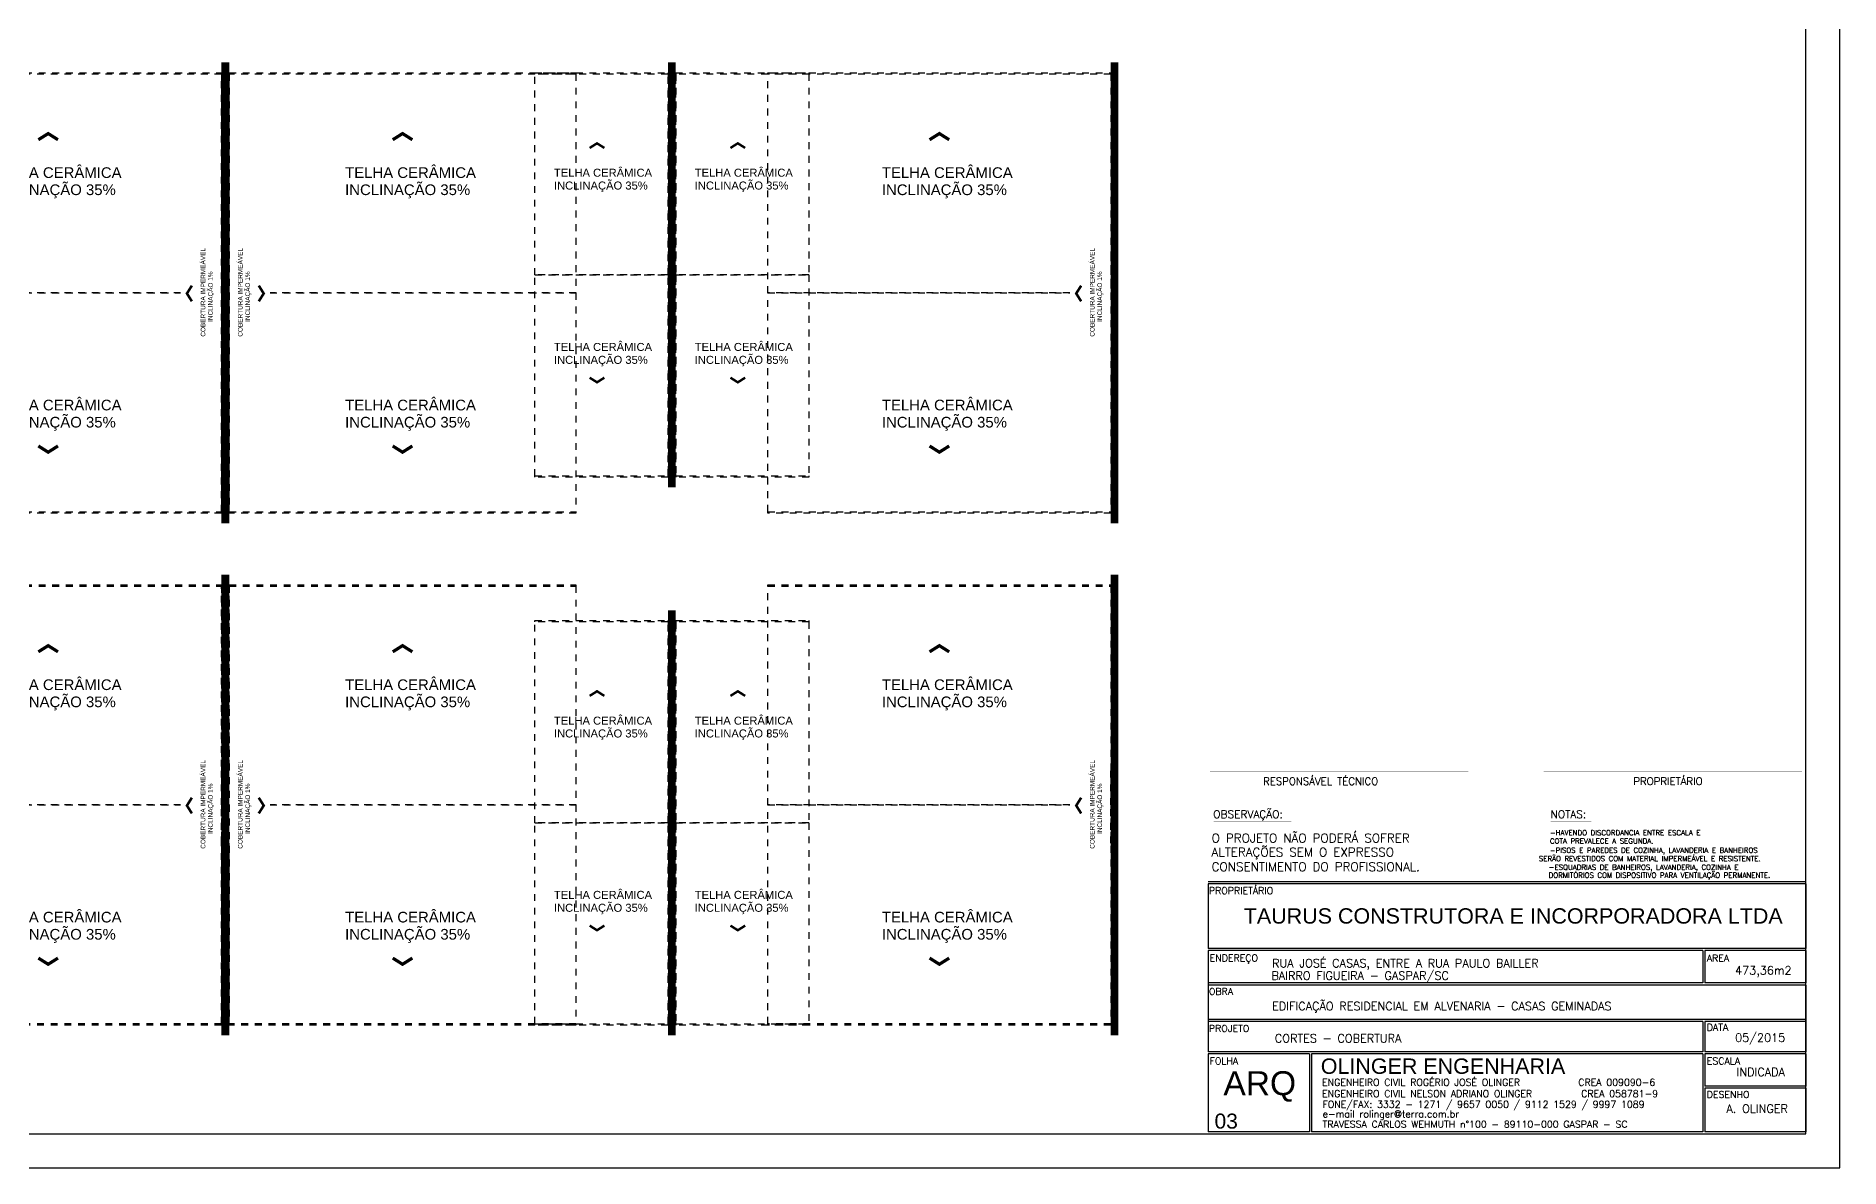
# Model space of a CAD drawing. Header units: metres. Extents: x 49 to 320, y -91 to 27.
# Drawn here: x 212.11 to 238.52, y -6.07 to 10.5 of the extents above; entities that cross this region are included whole.
import ezdxf
from ezdxf.enums import TextEntityAlignment as Align

# ---------------------------------------------------------------- set-up
doc = ezdxf.new("R2010")
doc.units = ezdxf.units.M
doc.header["$LTSCALE"] = 0.2
doc.linetypes.add('DASHED', pattern=[0.75, 0.5, -0.25])
for name, color, linetype in [('ARQ-___-___-LEG', 3, 'Continuous'), ('ARQ-COB-PRJ', 4, 'DASHED'), ('ARQ-FLH', 7, 'Continuous')]:
    doc.layers.add(name, color=color, linetype=linetype)
doc.styles.add('CL100', font='ROMANS.SHX', dxfattribs={"height": 125})
doc.styles.add('CL40', font='ROMANS.SHX', dxfattribs={"height": 50})
doc.styles.add('CL60', font='ROMANS.SHX', dxfattribs={"height": 75})
doc.styles.add('REGUA120', font='arial.ttf')
doc.styles.add('REGUA80', font='arial.ttf')
doc.styles.add('ROMANS', font='romans', dxfattribs={"height": 6})

# ---------------------------------------------------------------- blocks, each defined once
blk = doc.blocks.new('INDSETAD')
at = {"color": 4, "linetype": 'ByBlock'}
for points in [[(0, 0), (1.26, 2), (0.71, 0), (1.77, 1.68)], [(0, 0), (1.26, -2), (0.71, 0), (1.77, -1.68)]]:
    blk.add_solid(points, dxfattribs=at)

msp = doc.modelspace()

# ---------------------------------------------------------------- linework, layer by layer
at = {"color": 15}
for p, q in [((238.524, -6.072), (238.524, 26.88)), ((199.393, -6.072), (238.524, -6.072))]:
    msp.add_line(p, q, dxfattribs=at)
at = {"color": 0}
for p, q in [((238.024, -5.572), (238.024, 26.38)), ((200.643, -5.572), (238.024, -5.572))]:
    msp.add_line(p, q, dxfattribs=at)
for p, q in [((238.024, -1.913), (229.272, -1.913)), ((238.024, -1.883), (229.274, -1.883)), ((229.274, -1.912), (229.274, -2.86)), ((238.024, -1.913), (238.024, -2.86)), ((238.024, -2.86), (229.274, -2.86)), ((229.274, -2.89), (229.274, -3.394)), ((236.514, -2.89), (229.274, -2.89)), ((236.514, -2.89), (236.514, -3.363)), ((236.544, -2.89), (236.544, -3.363)), ((238.024, -2.89), (236.544, -2.89)), ((238.024, -2.89), (238.024, -3.363)), ((236.514, -3.363), (229.274, -3.363)), ((229.274, -3.394), (229.274, -4.37)), ((236.514, -3.394), (229.274, -3.394)), ((238.024, -3.394), (236.514, -3.394)), ((238.024, -3.363), (236.544, -3.363)), ((238.024, -3.394), (238.024, -4.37)), ((238.024, -3.897), (229.274, -3.897)), ((236.514, -3.927), (229.274, -3.927)), ((236.514, -3.927), (236.514, -4.37)), ((238.024, -3.927), (236.544, -3.927)), ((236.544, -3.927), (236.544, -4.37)), ((236.514, -4.37), (229.274, -4.37)), ((230.754, -4.4), (229.274, -4.4)), ((229.274, -4.4), (229.274, -5.542)), ((230.754, -4.4), (230.754, -5.542)), ((230.784, -4.4), (230.784, -5.542)), ((236.514, -4.4), (230.784, -4.4)), ((236.514, -4.4), (236.514, -5.542)), ((238.024, -4.37), (236.544, -4.37)), ((238.024, -4.4), (236.544, -4.4)), ((236.544, -4.4), (236.544, -4.874)), ((238.024, -4.4), (238.024, -4.874)), ((238.024, -4.874), (236.544, -4.874)), ((236.544, -4.904), (236.544, -5.542)), ((238.024, -4.904), (236.544, -4.904)), ((238.024, -4.904), (238.024, -5.542)), ((230.754, -5.542), (229.274, -5.542)), ((236.514, -5.542), (230.784, -5.542)), ((238.024, -5.542), (236.544, -5.542))]:
    msp.add_line(p, q)
for points, const_width in [([(229.297, -0.267), (233.08, -0.267)], 0.00402), ([(237.97, -0.267), (234.187, -0.267)], 0.00402), ([(229.352, -1.004), (230.489, -1.004)], 0.00453), ([(234.289, -1.004), (234.884, -1.004)], 0.00453), ([(229.274, -1.883), (229.274, -5.542)], 0.001), ([(229.274, -1.883), (238.024, -1.883)], 0.001), ([(229.274, -1.913), (238.024, -1.913)], 0.001), ([(229.274, -2.86), (238.024, -2.86)], 0.001), ([(229.274, -3.363), (236.514, -3.363), (236.514, -2.89), (229.274, -2.89)], 0.001), ([(238.024, -2.89), (236.544, -2.89), (236.544, -3.363), (238.024, -3.363)], 0.001), ([(238.024, -3.394), (229.274, -3.394)], 0.001), ([(238.024, -3.897), (229.274, -3.897)], 0.001), ([(229.274, -3.927), (236.514, -3.927), (236.514, -4.37), (229.274, -4.37)], 0.001), ([(238.024, -4.37), (236.544, -4.37), (236.544, -3.927), (238.024, -3.927)], 0.001), ([(229.274, -4.4), (230.754, -4.4), (230.754, -5.542), (229.274, -5.542)], 0.001), ([(236.514, -5.542), (236.514, -4.4), (230.784, -4.4), (230.784, -5.542), (236.514, -5.542), (236.514, -4.971)], 0.001), ([(238.024, -4.874), (236.544, -4.874), (236.544, -4.4), (238.024, -4.4)], 0.001), ([(238.024, -4.904), (236.544, -4.904), (236.544, -5.542), (238.024, -5.542)], 0.001)]:
    msp.add_lwpolyline(points, dxfattribs=dict(const_width=const_width))
at = {"layer": 'ARQ-___-___-LEG'}
for points, const_width in [([(214.878, 10.119), (214.878, 3.519), (214.878, 3.369)], 0.113), ([(221.418, 3.894), (221.418, 9.969), (221.418, 10.119)], 0.113), ([(227.901, 10.119), (227.901, 3.519), (227.901, 3.369)], 0.113), ([(214.821, 6.032), (214.221, 6.032), (214.221, 7.457), (214.821, 7.457)], 0.000075), ([(214.934, 6.032), (215.534, 6.032), (215.534, 7.457), (214.934, 7.457)], 0.000075), ([(227.845, 6.032), (227.245, 6.032), (227.245, 7.457), (227.845, 7.457)], 0.000075), ([(214.878, 2.619), (214.878, -3.981), (214.878, -4.131)], 0.113), ([(227.901, 2.619), (227.901, -3.981), (227.901, -4.131)], 0.113), ([(221.418, -4.131), (221.418, 1.944), (221.418, 2.094)], 0.113), ([(214.821, -0.043), (214.221, -0.043), (214.221, -1.468), (214.821, -1.468)], 0.000075), ([(214.934, -0.043), (215.534, -0.043), (215.534, -1.468), (214.934, -1.468)], 0.000075), ([(227.845, -0.043), (227.245, -0.043), (227.245, -1.468), (227.845, -1.468)], 0.000075)]:
    msp.add_lwpolyline(points, dxfattribs=dict(at, const_width=const_width))
at = {"layer": 'ARQ-COB-PRJ'}
for p, q in [((209.744, 9.969), (214.821, 9.969)), ((214.821, 9.949), (209.744, 9.949)), ((214.821, 9.969), (214.821, 9.949)), ((214.821, 9.949), (214.821, 9.969)), ((214.821, 9.949), (214.821, 6.744)), ((214.821, 6.744), (214.821, 9.949)), ((214.934, 9.969), (214.934, 9.949)), ((214.934, 9.969), (220.011, 9.969)), ((214.934, 9.949), (214.934, 9.969)), ((214.934, 9.949), (214.934, 6.744)), ((220.011, 9.949), (214.934, 9.949)), ((214.934, 6.744), (214.934, 9.949)), ((219.411, 9.969), (221.361, 9.969)), ((219.411, 9.949), (219.411, 9.969)), ((221.361, 9.949), (219.411, 9.949)), ((219.411, 7.007), (219.411, 9.949)), ((220.011, 9.969), (220.011, 9.949)), ((220.011, 9.949), (220.011, 6.744)), ((221.361, 9.949), (221.361, 9.969)), ((221.361, 9.969), (221.361, 9.949)), ((221.361, 7.007), (221.361, 9.949)), ((221.361, 9.949), (221.361, 7.007)), ((221.474, 9.969), (223.424, 9.969)), ((221.474, 9.949), (221.474, 9.969)), ((221.474, 9.969), (221.474, 9.949)), ((223.424, 9.949), (221.474, 9.949)), ((221.474, 7.007), (221.474, 9.949)), ((221.474, 9.949), (221.474, 7.007)), ((222.824, 9.969), (227.845, 9.969)), ((222.824, 9.949), (222.824, 9.969)), ((227.845, 9.949), (222.824, 9.949)), ((222.824, 6.744), (222.824, 9.949)), ((223.424, 9.969), (223.424, 9.949)), ((223.424, 9.949), (223.424, 7.007)), ((227.845, 9.969), (227.845, 9.949)), ((227.845, 9.949), (227.845, 6.744)), ((214.821, 7.307), (214.821, 6.744)), ((227.845, 7.307), (227.845, 6.744)), ((221.361, 7.007), (219.411, 7.007)), ((219.411, 7.007), (221.361, 7.007)), ((219.411, 4.064), (219.411, 7.007)), ((221.361, 4.064), (221.361, 7.007)), ((221.361, 7.007), (221.361, 4.064)), ((223.424, 7.007), (221.474, 7.007)), ((221.474, 7.007), (223.424, 7.007)), ((221.474, 4.064), (221.474, 7.007)), ((221.474, 7.007), (221.474, 4.064)), ((223.424, 7.007), (223.424, 4.064)), ((209.744, 6.744), (214.221, 6.744)), ((214.221, 6.744), (209.744, 6.744)), ((214.821, 6.744), (214.821, 3.539)), ((214.821, 3.539), (214.821, 6.744)), ((214.821, 6.744), (214.821, 6.182)), ((214.934, 6.744), (214.934, 3.539)), ((214.934, 3.539), (214.934, 6.744)), ((220.011, 6.744), (215.534, 6.744)), ((215.534, 6.744), (220.011, 6.744)), ((220.011, 6.744), (220.011, 3.539)), ((222.824, 6.744), (227.245, 6.744)), ((222.824, 3.539), (222.824, 6.744)), ((227.245, 6.744), (222.824, 6.744)), ((227.845, 6.744), (227.845, 3.539)), ((227.845, 6.744), (227.845, 6.182)), ((219.411, 4.064), (221.361, 4.064)), ((219.411, 4.044), (219.411, 4.064)), ((221.361, 4.044), (219.411, 4.044)), ((221.361, 4.044), (221.361, 4.064)), ((221.361, 4.064), (221.361, 4.044)), ((221.474, 4.064), (223.424, 4.064)), ((221.474, 4.044), (221.474, 4.064)), ((221.474, 4.064), (221.474, 4.044)), ((223.424, 4.044), (221.474, 4.044)), ((223.424, 4.064), (223.424, 4.044)), ((209.744, 3.539), (214.821, 3.539)), ((214.821, 3.519), (209.744, 3.519)), ((214.821, 3.539), (214.821, 3.519)), ((214.821, 3.519), (214.821, 3.539)), ((214.934, 3.539), (214.934, 3.519)), ((214.934, 3.539), (220.011, 3.539)), ((214.934, 3.519), (214.934, 3.539)), ((220.011, 3.519), (214.934, 3.519)), ((220.011, 3.539), (220.011, 3.519)), ((222.824, 3.539), (227.845, 3.539)), ((222.824, 3.519), (222.824, 3.539)), ((227.845, 3.519), (222.824, 3.519)), ((227.845, 3.539), (227.845, 3.519)), ((209.744, 2.469), (214.821, 2.469)), ((209.744, 2.449), (214.821, 2.449)), ((214.821, 2.469), (214.821, 2.449)), ((214.821, 2.449), (214.821, 2.469)), ((214.821, 2.449), (214.821, -0.756)), ((214.821, -0.193), (214.821, 2.449)), ((214.934, 2.469), (214.934, 2.449)), ((214.934, 2.469), (220.011, 2.469)), ((214.934, 2.449), (214.934, 2.469)), ((214.934, 2.449), (214.934, -0.756)), ((214.934, 2.449), (220.011, 2.449)), ((214.934, -0.193), (214.934, 2.449)), ((220.011, 2.469), (220.011, 2.449)), ((220.011, 2.449), (220.011, -0.756)), ((222.824, 2.469), (227.845, 2.469)), ((222.824, 2.449), (222.824, 2.469)), ((222.824, 2.449), (227.845, 2.449)), ((222.824, -0.756), (222.824, 2.449)), ((227.845, 2.469), (227.845, 2.449)), ((227.845, 2.449), (227.845, -0.756)), ((219.411, 1.944), (221.361, 1.944)), ((219.411, 1.924), (219.411, 1.944)), ((221.361, 1.924), (219.411, 1.924)), ((219.411, -1.018), (219.411, 1.924)), ((221.361, 1.924), (221.361, 1.944)), ((221.361, 1.944), (221.361, 1.924)), ((221.361, -1.018), (221.361, 1.924)), ((221.361, 1.924), (221.361, -1.018)), ((221.474, 1.944), (223.424, 1.944)), ((221.474, 1.924), (221.474, 1.944)), ((221.474, 1.944), (221.474, 1.924)), ((223.424, 1.924), (221.474, 1.924)), ((221.474, -1.018), (221.474, 1.924)), ((221.474, 1.924), (221.474, -1.018)), ((223.424, 1.944), (223.424, 1.924)), ((223.424, 1.924), (223.424, -1.018)), ((214.821, -0.756), (214.821, -0.193)), ((227.845, -0.756), (227.845, -0.193)), ((209.744, -0.756), (214.221, -0.756)), ((214.221, -0.756), (209.744, -0.756)), ((214.821, -1.318), (214.821, -0.756)), ((214.821, -0.756), (214.821, -3.961)), ((214.934, -0.756), (214.934, -3.961)), ((220.011, -0.756), (215.534, -0.756)), ((215.534, -0.756), (220.011, -0.756)), ((220.011, -0.756), (220.011, -3.961)), ((222.824, -0.756), (227.245, -0.756)), ((222.824, -3.961), (222.824, -0.756)), ((227.245, -0.756), (222.824, -0.756)), ((227.845, -0.756), (227.845, -3.961)), ((227.845, -1.318), (227.845, -0.756)), ((221.361, -1.018), (219.411, -1.018)), ((219.411, -1.018), (221.361, -1.018)), ((219.411, -3.961), (219.411, -1.018)), ((221.361, -3.961), (221.361, -1.018)), ((221.361, -1.018), (221.361, -3.961)), ((221.474, -1.018), (223.424, -1.018)), ((223.424, -1.018), (221.474, -1.018)), ((221.474, -3.961), (221.474, -1.018)), ((221.474, -1.018), (221.474, -3.961)), ((223.424, -1.018), (223.424, -3.961)), ((214.821, -3.961), (214.821, -1.318)), ((214.934, -3.961), (214.934, -1.318)), ((214.821, -3.961), (209.744, -3.961)), ((214.821, -3.961), (214.821, -3.981)), ((214.821, -3.981), (214.821, -3.961)), ((214.934, -3.961), (214.934, -3.981)), ((220.011, -3.961), (214.934, -3.961)), ((214.934, -3.981), (214.934, -3.961)), ((219.411, -3.961), (221.361, -3.961)), ((219.411, -3.981), (219.411, -3.961)), ((220.011, -3.961), (220.011, -3.981)), ((221.361, -3.981), (221.361, -3.961)), ((221.361, -3.961), (221.361, -3.981)), ((221.474, -3.961), (223.424, -3.961)), ((221.474, -3.981), (221.474, -3.961)), ((221.474, -3.961), (221.474, -3.981)), ((227.845, -3.961), (222.824, -3.961)), ((222.824, -3.981), (222.824, -3.961)), ((223.424, -3.961), (223.424, -3.981)), ((227.845, -3.961), (227.845, -3.981)), ((214.821, -3.981), (209.744, -3.981)), ((220.011, -3.981), (214.934, -3.981)), ((221.361, -3.981), (219.411, -3.981)), ((223.424, -3.981), (221.474, -3.981)), ((227.845, -3.981), (222.824, -3.981))]:
    msp.add_line(p, q, dxfattribs=at)
at = {"layer": 'ARQ-FLH', "const_width": 0.001}
msp.add_lwpolyline([(229.274, -5.542), (229.274, -5.572), (238.024, -5.572), (238.024, -5.542), (238.024, -0.267), (238.024, 8.778), (229.274, 8.778), (229.274, -1.883)], dxfattribs=at)

# ---------------------------------------------------------------- block references
at = {"layer": 'ARQ-___-___-LEG'}
for p, xscale, yscale, zscale, rotation in [((212.283, 9.105), -0.078125, 0.078125, 0.078125, 90), ((217.473, 9.105), -0.078125, 0.078125, 0.078125, 90), ((225.335, 9.105), -0.078125, 0.078125, 0.078125, 90), ((220.321, 8.955), -0.05859375, 0.05859375, 0.05859375, 90), ((222.383, 8.955), -0.05859375, 0.05859375, 0.05859375, 90), ((214.293, 6.735), -0.0625, 0.0625, 0.0625, 180), ((215.462, 6.735), 0.0625, 0.0625, 0.0625, 180), ((227.317, 6.735), -0.0625, 0.0625, 0.0625, 180), ((220.321, 5.413), 0.05859375, 0.05859375, 0.05859375, 90), ((222.383, 5.413), 0.05859375, 0.05859375, 0.05859375, 90), ((212.283, 4.383), 0.078125, 0.078125, 0.078125, 90), ((217.473, 4.383), 0.078125, 0.078125, 0.078125, 90), ((225.335, 4.383), 0.078125, 0.078125, 0.078125, 90), ((212.283, 1.605), -0.078125, 0.078125, 0.078125, 90), ((217.473, 1.605), -0.078125, 0.078125, 0.078125, 90), ((225.335, 1.605), -0.078125, 0.078125, 0.078125, 90), ((220.321, 0.93), -0.05859375, 0.05859375, 0.05859375, 90), ((222.383, 0.93), -0.05859375, 0.05859375, 0.05859375, 90), ((214.293, -0.765), -0.0625, 0.0625, 0.0625, 180), ((215.462, -0.765), 0.0625, 0.0625, 0.0625, 180), ((227.317, -0.765), -0.0625, 0.0625, 0.0625, 180), ((220.321, -2.612), 0.05859375, 0.05859375, 0.05859375, 90), ((222.383, -2.612), 0.05859375, 0.05859375, 0.05859375, 90), ((212.283, -3.117), 0.078125, 0.078125, 0.078125, 90), ((217.473, -3.117), 0.078125, 0.078125, 0.078125, 90), ((225.335, -3.117), 0.078125, 0.078125, 0.078125, 90)]:
    msp.add_blockref('INDSETAD', p, dxfattribs=dict(at, xscale=xscale, yscale=yscale, zscale=zscale, rotation=rotation))

# ---------------------------------------------------------------- texts
for s, height, style, p in [('RESPONSÁVEL TÉCNICO', 0.10862, 'CL60', (230.077, -0.464)), ('PROPRIETÁRIO', 0.10862, 'CL60', (235.498, -0.463)), ('OBSERVAÇÃO:', 0.11315, 'CL40', (229.347, -0.948)), ('NOTAS: ', 0.1131, 'CL40', (234.285, -0.948)), ('O PROJETO NÃO PODERÁ SOFRER', 0.12823, 'CL100', (229.322, -1.305)), ('COTA PREVALECE A SEGUNDA.', 0.07543, 'CL40', (234.277, -1.322)), ('-HAVENDO DISCORDANCIA ENTRE ESCALA E ', 0.07543, 'CL40', (234.277, -1.2)), ('ALTERAÇÕES SEM O EXPRESSO', 0.12823, 'CL100', (229.322, -1.512)), ('        SERÃO REVESTIDOS COM MATERIAL IMPERMEÁVEL E RESISTENTE. ', 0.07543, 'CL40', (233.665, -1.58)), ('-PISOS E PAREDES DE COZINHA, LAVANDERIA E BANHEIROS ', 0.07543, 'CL40', (234.275, -1.458)), ('CONSENTIMENTO DO PROFISSIONAL.', 0.12823, 'CL100', (229.322, -1.725)), ('DORMITÓRIOS COM DISPOSITIVO PARA VENTILAÇÃO PERMANENTE.', 0.07543, 'CL40', (234.258, -1.823)), ('-ESQUADRIAS DE BANHEIROS, LAVANDERIA, COZINHA E', 0.07543, 'CL40', (234.259, -1.706)), ('PROPRIETÁRIO', 0.10069, 'ROMANS', (229.283, -2.062)), ('ENDEREÇO', 0.1007, 'ROMANS', (229.293, -3.048)), ('RUA JOSÉ CASAS, ENTRE A RUA PAULO BAILLER ', 0.12083, 'ROMANS', (230.208, -3.135)), ('AREA', 0.1007, 'ROMANS', (236.574, -3.05)), ('473,36m2', 0.1208, 'ROMANS', (236.988, -3.239)), ('BAIRRO FIGUEIRA - GASPAR/SC       ', 0.12083, 'ROMANS', (230.197, -3.316)), ('OBRA', 0.1007, 'ROMANS', (229.283, -3.538)), ('EDIFICAÇÃO RESIDENCIAL EM ALVENARIA - CASAS GEMINADAS ', 0.12083, 'ROMANS', (230.208, -3.762)), ('DATA', 0.1007, 'ROMANS', (236.574, -4.062)), ('PROJETO', 0.1007, 'ROMANS', (229.283, -4.08)), ('CORTES - COBERTURA', 0.12083, 'ROMANS', (230.248, -4.234)), ('05/2015', 0.1208, 'ROMANS', (236.988, -4.224)), ('FOLHA', 0.1007, 'ROMANS', (229.293, -4.556)), ('ESCALA', 0.1007, 'ROMANS', (236.574, -4.556)), ('ENGENHEIRO CIVIL ROGÉRIO JOSÉ OLINGER        CREA 009090-6', 0.10069, 'ROMANS', (230.94, -4.87)), ('INDICADA', 0.1208, 'ROMANS', (237.009, -4.728)), ('ENGENHEIRO CIVIL NELSON ADRIANO OLINGER      CREA 058781-9 ', 0.10069, 'ROMANS', (230.94, -5.035)), ('DESENHO', 0.1007, 'ROMANS', (236.574, -5.047)), ('e-mail rolinger@terra.com.br', 0.10069, 'ROMANS', (230.948, -5.334)), ('FONE/FAX: 3332 - 1271 / 9657 0050 / 9112 1529 / 9997 1089', 0.10069, 'ROMANS', (230.946, -5.191)), ('A. OLINGER', 0.1208, 'ROMANS', (236.862, -5.264)), ('TRAVESSA CARLOS WEHMUTH n°100 - 89110-000 GASPAR - SC', 0.10069, 'ROMANS', (230.948, -5.482))]:
    msp.add_text(s, height=height, dxfattribs=dict(style=style)).set_placement(p)
at = {"layer": 'ARQ-___-___-LEG', "style": 'REGUA80'}
for s, height, p in [('TELHA CERÂMICA', 0.15625, (211.442, 8.505)), ('TELHA CERÂMICA', 0.15625, (216.632, 8.505)), ('TELHA CERÂMICA', 0.11719, (219.69, 8.504)), ('TELHA CERÂMICA', 0.11719, (221.752, 8.504)), ('TELHA CERÂMICA', 0.15625, (224.493, 8.505)), ('INCLINAÇÃO 35%%%', 0.15625, (211.442, 8.254)), ('INCLINAÇÃO 35%%%', 0.15625, (216.632, 8.254)), ('INCLINAÇÃO 35%%%', 0.11719, (219.69, 8.316)), ('INCLINAÇÃO 35%%%', 0.11719, (221.752, 8.316)), ('INCLINAÇÃO 35%%%', 0.15625, (224.493, 8.254)), ('TELHA CERÂMICA', 0.11719, (219.69, 5.952)), ('INCLINAÇÃO 35%%%', 0.11719, (219.69, 5.763)), ('TELHA CERÂMICA', 0.11719, (221.752, 5.952)), ('INCLINAÇÃO 35%%%', 0.11719, (221.752, 5.763)), ('TELHA CERÂMICA', 0.15625, (211.442, 5.101)), ('TELHA CERÂMICA', 0.15625, (216.632, 5.101)), ('TELHA CERÂMICA', 0.15625, (224.493, 5.101)), ('INCLINAÇÃO 35%%%', 0.15625, (211.442, 4.85)), ('INCLINAÇÃO 35%%%', 0.15625, (216.632, 4.85)), ('INCLINAÇÃO 35%%%', 0.15625, (224.493, 4.85)), ('TELHA CERÂMICA', 0.15625, (211.442, 1.005)), ('TELHA CERÂMICA', 0.15625, (216.632, 1.005)), ('TELHA CERÂMICA', 0.15625, (224.493, 1.005)), ('INCLINAÇÃO 35%%%', 0.15625, (211.442, 0.754)), ('INCLINAÇÃO 35%%%', 0.15625, (216.632, 0.754)), ('INCLINAÇÃO 35%%%', 0.15625, (224.493, 0.754)), ('TELHA CERÂMICA', 0.11719, (219.69, 0.479)), ('TELHA CERÂMICA', 0.11719, (221.752, 0.479)), ('INCLINAÇÃO 35%%%', 0.11719, (219.69, 0.291)), ('INCLINAÇÃO 35%%%', 0.11719, (221.752, 0.291)), ('TELHA CERÂMICA', 0.11719, (219.69, -2.073)), ('TELHA CERÂMICA', 0.11719, (221.752, -2.073)), ('TELHA CERÂMICA', 0.15625, (211.442, -2.399)), ('TELHA CERÂMICA', 0.15625, (216.632, -2.399)), ('INCLINAÇÃO 35%%%', 0.11719, (219.69, -2.262)), ('INCLINAÇÃO 35%%%', 0.11719, (221.752, -2.262)), ('TELHA CERÂMICA', 0.15625, (224.493, -2.399)), ('INCLINAÇÃO 35%%%', 0.15625, (211.442, -2.65)), ('INCLINAÇÃO 35%%%', 0.15625, (216.632, -2.65)), ('INCLINAÇÃO 35%%%', 0.15625, (224.493, -2.65))]:
    msp.add_text(s, height=height, dxfattribs=at).set_placement(p, align=Align.MIDDLE_LEFT)
for s, p in [('COBERTURA IMPERMEÁVEL', (214.551, 6.102)), ('COBERTURA IMPERMEÁVEL', (215.096, 6.102)), ('COBERTURA IMPERMEÁVEL', (227.574, 6.102)), ('INCLINAÇÃO 1%%%', (214.659, 6.319)), ('INCLINAÇÃO 1%%%', (215.204, 6.319)), ('INCLINAÇÃO 1%%%', (227.683, 6.319)), ('COBERTURA IMPERMEÁVEL', (214.551, -1.398)), ('COBERTURA IMPERMEÁVEL', (215.096, -1.398)), ('COBERTURA IMPERMEÁVEL', (227.574, -1.398)), ('INCLINAÇÃO 1%%%', (214.659, -1.181)), ('INCLINAÇÃO 1%%%', (215.204, -1.181)), ('INCLINAÇÃO 1%%%', (227.683, -1.181))]:
    msp.add_text(s, height=0.0675, rotation=90, dxfattribs=at).set_placement(p, align=Align.MIDDLE_LEFT)
at = {"layer": 'ARQ-___-___-LEG', "color": 5, "style": 'REGUA120'}
for s, height, p in [('TAURUS CONSTRUTORA E INCORPORADORA LTDA', 0.225, (229.793, -2.494)), ('OLINGER ENGENHARIA', 0.225, (230.921, -4.694)), ('ARQ', 0.3516, (229.495, -5.007)), ('03', 0.2197, (229.365, -5.496))]:
    msp.add_text(s, height=height, dxfattribs=at).set_placement(p)

doc.saveas('drawing.dxf')
